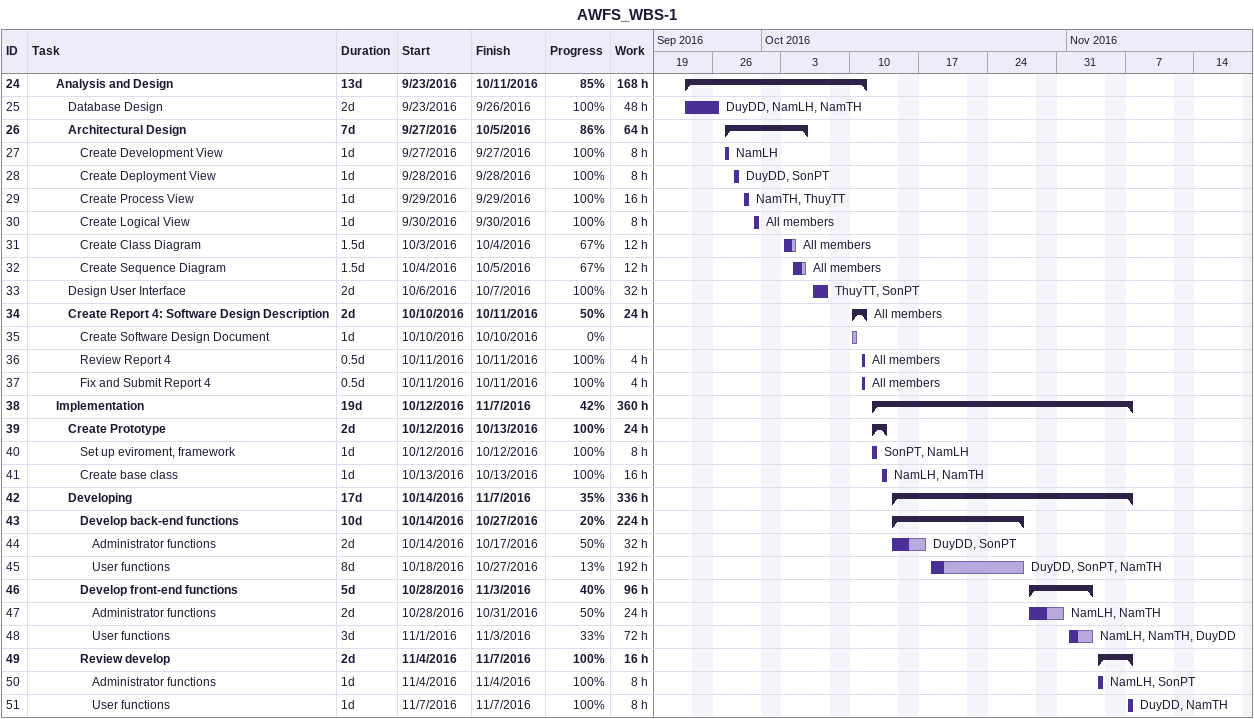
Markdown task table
AWFS_WBS-1

| ID | Level | Task | Duration | Start | Finish | Resources | % complete | Work (h) |
|---|---|---|---|---|---|---|---|---|
| 24 | 3 | **Analysis and Design** | 13d | 2016-09-23 | 2016-10-11 |  | 85 | 168 |
| 25 | 4 | Database Design | 2d | 2016-09-23 | 2016-09-26 | DuyDD, NamLH, NamTH | 100 | 48 |
| 26 | 4 | **Architectural Design** | 7d | 2016-09-27 | 2016-10-05 |  | 86 | 64 |
| 27 | 5 | Create Development View | 1d | 2016-09-27 | 2016-09-27 | NamLH | 100 | 8 |
| 28 | 5 | Create Deployment View | 1d | 2016-09-28 | 2016-09-28 | DuyDD, SonPT | 100 | 8 |
| 29 | 5 | Create Process View | 1d | 2016-09-29 | 2016-09-29 | NamTH, ThuyTT | 100 | 16 |
| 30 | 5 | Create Logical View | 1d | 2016-09-30 | 2016-09-30 | All members | 100 | 8 |
| 31 | 5 | Create Class Diagram | 1.5d | 2016-10-03 | 2016-10-04 | All members | 67 | 12 |
| 32 | 5 | Create Sequence Diagram | 1.5d | 2016-10-04 | 2016-10-05 | All members | 67 | 12 |
| 33 | 4 | Design User Interface | 2d | 2016-10-06 | 2016-10-07 | ThuyTT, SonPT | 100 | 32 |
| 34 | 4 | **Create Report 4: Software Design Description** | 2d | 2016-10-10 | 2016-10-11 | All members | 50 | 24 |
| 35 | 5 | Create Software Design Document | 1d | 2016-10-10 | 2016-10-10 |  | 0 |  |
| 36 | 5 | Review Report 4 | 0.5d | 2016-10-11 | 2016-10-11 | All members | 100 | 4 |
| 37 | 5 | Fix and Submit Report 4 | 0.5d | 2016-10-11 | 2016-10-11 | All members | 100 | 4 |
| 38 | 3 | **Implementation** | 19d | 2016-10-12 | 2016-11-07 |  | 42 | 360 |
| 39 | 4 | **Create Prototype** | 2d | 2016-10-12 | 2016-10-13 |  | 100 | 24 |
| 40 | 5 | Set up eviroment, framework | 1d | 2016-10-12 | 2016-10-12 | SonPT, NamLH | 100 | 8 |
| 41 | 5 | Create base class | 1d | 2016-10-13 | 2016-10-13 | NamLH, NamTH | 100 | 16 |
| 42 | 4 | **Developing** | 17d | 2016-10-14 | 2016-11-07 |  | 35 | 336 |
| 43 | 5 | **Develop back-end functions** | 10d | 2016-10-14 | 2016-10-27 |  | 20 | 224 |
| 44 | 6 | Administrator functions | 2d | 2016-10-14 | 2016-10-17 | DuyDD, SonPT | 50 | 32 |
| 45 | 6 | User functions | 8d | 2016-10-18 | 2016-10-27 | DuyDD, SonPT, NamTH | 13 | 192 |
| 46 | 5 | **Develop front-end functions** | 5d | 2016-10-28 | 2016-11-03 |  | 40 | 96 |
| 47 | 6 | Administrator functions | 2d | 2016-10-28 | 2016-10-31 | NamLH, NamTH | 50 | 24 |
| 48 | 6 | User functions | 3d | 2016-11-01 | 2016-11-03 | NamLH, NamTH, DuyDD | 33 | 72 |
| 49 | 5 | **Review develop** | 2d | 2016-11-04 | 2016-11-07 |  | 100 | 16 |
| 50 | 6 | Administrator functions | 1d | 2016-11-04 | 2016-11-04 | NamLH, SonPT | 100 | 8 |
| 51 | 6 | User functions | 1d | 2016-11-07 | 2016-11-07 | DuyDD, NamTH | 100 | 8 |
